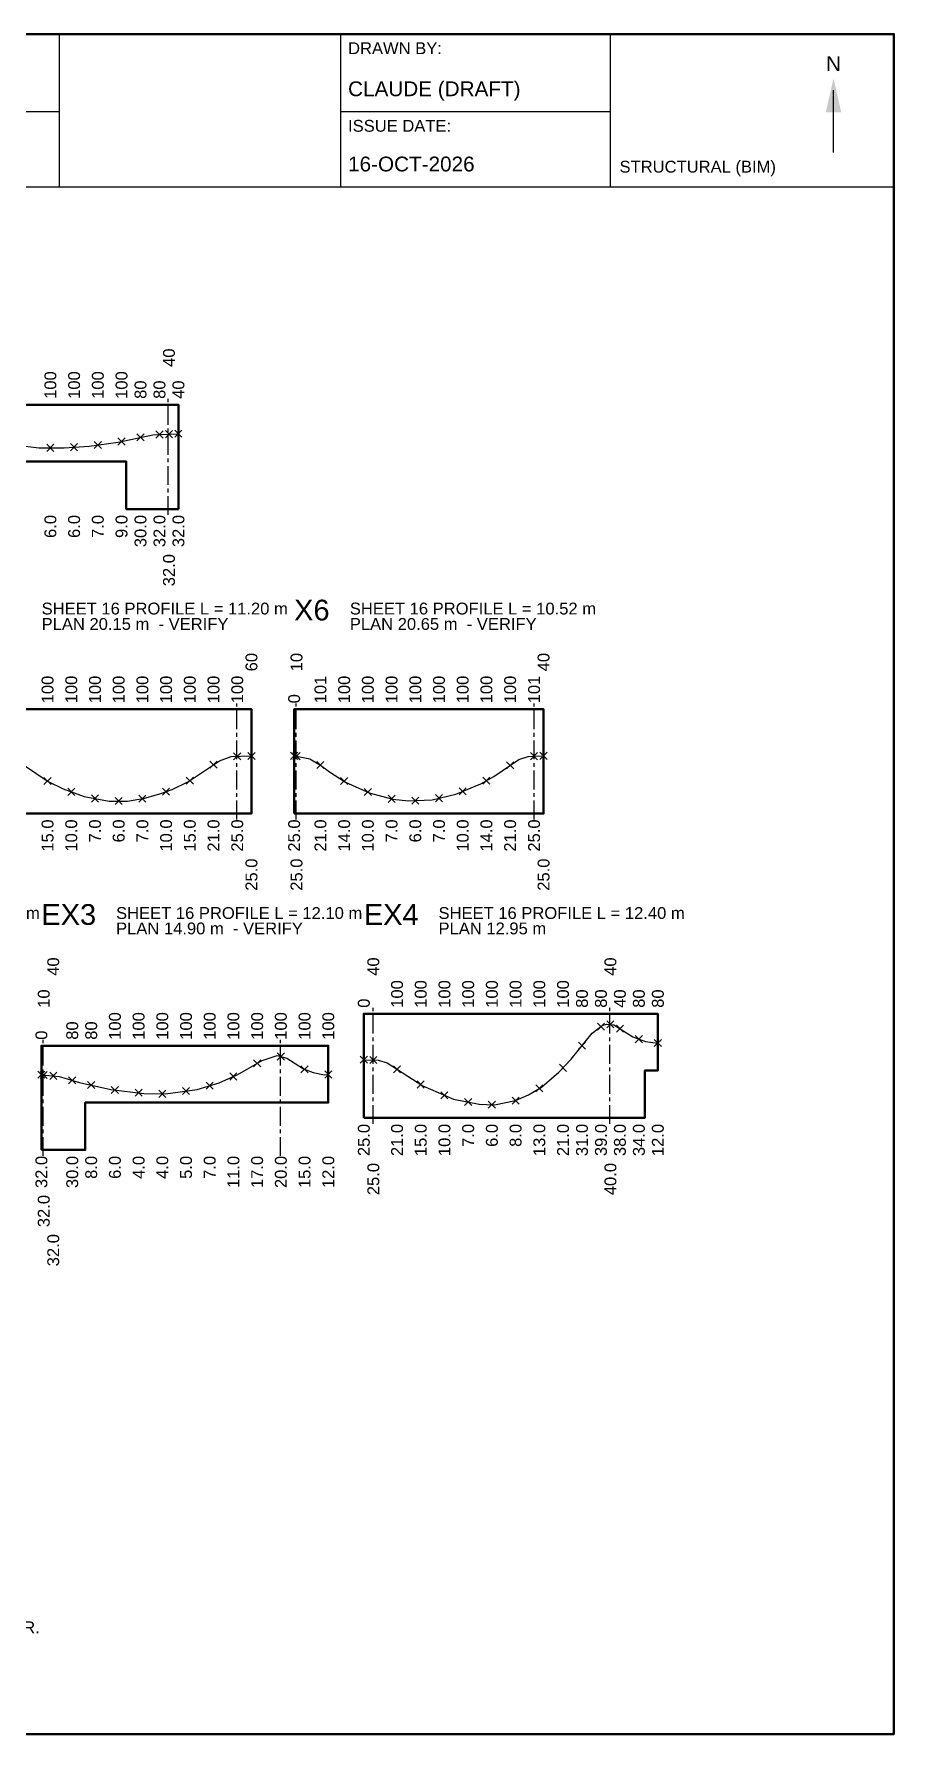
# Model space of a CAD drawing. Header units: millimetres. Extents: x 7 to 413, y 5 to 292.
# Drawn here: x 267.9 to 413, y 5 to 292 of the extents above; entities that cross this region are included whole.
import ezdxf
from ezdxf.enums import TextEntityAlignment as Align

# ---------------------------------------------------------------- set-up
doc = ezdxf.new("R2010")
doc.units = ezdxf.units.MM
doc.linetypes.add('CENTER', pattern=[5.08, 3.175, -0.635, 0.635, -0.635])
for name, color, linetype, lineweight in [('S-ANNO-TEXT', 7, 'CONTINUOUS', 18), ('S-CONC-OUTLINE', 7, 'CONTINUOUS', 50), ('S-DETAIL-THIN', 8, 'CONTINUOUS', 18), ('S-GRID', 1, 'CENTER', 25), ('S-PT-TENDON', 3, 'CONTINUOUS', 25), ('S-TBLK-BORDER', 7, 'CONTINUOUS', 50), ('S-TBLK-LINE', 7, 'CONTINUOUS', 25), ('S-TBLK-TEXT', 7, 'CONTINUOUS', 18)]:
    doc.layers.add(name, color=color, linetype=linetype, lineweight=lineweight)
doc.styles.add('TEXT_2.0', font='arial.ttf')
doc.styles.add('TEXT_2.5', font='arial.ttf')
doc.styles.add('TEXT_3.5', font='arial.ttf')

# ---------------------------------------------------------------- blocks, each defined once
blk = doc.blocks.new('STR_TITLEBLOCK_A3')
at = {"layer": 'S-TBLK-BORDER'}
blk.add_lwpolyline([(7, 5), (413, 5), (413, 292), (7, 292)], close=True, dxfattribs=at)
at = {"layer": 'S-TBLK-LINE'}
for p, q in [((272.2, 266.2), (272.2, 292)), ((319.7, 266.2), (319.7, 292)), ((365.2, 266.2), (365.2, 292)), ((402.8, 272), (402.8, 282.5)), ((7, 278.9), (272.2, 278.9)), ((319.7, 278.9), (365.2, 278.9)), ((7, 266.2), (413, 266.2))]:
    blk.add_line(p, q, dxfattribs=at)
blk.add_solid([(401.5, 278.8), (404.1, 278.8), (402.8, 284.5)], dxfattribs=at)
at = {"layer": 'S-TBLK-TEXT', "color": 8, "style": 'TEXT_2.0'}
for s, p in [('DRAWN BY:', (320.9, 288.6)), ('ISSUE DATE:', (320.9, 275.5))]:
    blk.add_text(s, height=2, dxfattribs=at).set_placement(p)
at = {"layer": 'S-TBLK-TEXT', "style": 'TEXT_2.5'}
blk.add_text('N', height=2.5, dxfattribs=at).set_placement((402.8, 287), align=Align.MIDDLE_CENTER)
at = {"layer": 'S-TBLK-TEXT', "style": 'TEXT_2.0'}
blk.add_text('STRUCTURAL (BIM)', height=2, dxfattribs=at).set_placement((366.7, 268.6))
at = {"layer": 'S-TBLK-TEXT', "style": 'TEXT_2.5'}
for tag, p in [('PROJ_REFERENCE', (8.2, 281.5)), ('DRAWING_NAME', (57.7, 281.5)), ('REVISION', (239.7, 281.5)), ('DRAWN_BY', (320.9, 281.5)), ('DRAWING_NUMBER', (8.2, 268.8)), ('DRAWING_STAGE', (57.7, 268.8)), ('CLIENT', (95.2, 268.8)), ('SCALE', (239.7, 268.8)), ('ISSUE_DATE', (320.9, 268.8))]:
    blk.add_attdef(tag, p, '', height=2.5, dxfattribs=at)

msp = doc.modelspace()

# ---------------------------------------------------------------- linework, layer by layer
at = {"layer": 'S-CONC-OUTLINE'}
for points in [[(101.08, 211.8), (109.68, 211.8), (109.68, 219.8), (135.48, 219.8), (135.48, 211.8), (148.48, 211.8), (148.48, 219.8), (172.68, 219.8), (172.68, 211.8), (184.48, 211.8), (184.48, 219.8), (208.68, 219.8), (208.68, 211.8), (220.48, 211.8), (220.48, 219.8), (244.68, 219.8), (244.68, 211.8), (257.68, 211.8), (257.68, 219.8), (283.48, 219.8), (283.48, 211.8), (292.28, 211.8), (292.28, 229.4), (101.08, 229.4)], [(259.8, 160.4), (304.6, 160.4), (304.6, 178), (259.8, 178)], [(311.8, 160.4), (353.88, 160.4), (353.88, 178), (311.8, 178)], [(323.56, 109), (370.96, 109), (370.96, 117), (373.16, 117), (373.16, 126.6), (323.56, 126.6)], [(269.16, 103.6), (276.56, 103.6), (276.56, 111.6), (317.56, 111.6), (317.56, 121.2), (269.16, 121.2)]]:
    msp.add_lwpolyline(points, close=True, dxfattribs=at)
at = {"layer": 'S-DETAIL-THIN'}
for p, q in [((285.28, 223.29), (286.48, 224.49)), ((285.28, 224.49), (286.48, 223.29)), ((288.48, 223.78), (289.68, 224.98)), ((288.48, 224.98), (289.68, 223.78)), ((290.08, 223.85), (291.28, 225.05)), ((290.08, 225.05), (291.28, 223.85)), ((291.68, 223.91), (292.88, 225.11)), ((291.68, 225.11), (292.88, 223.91)), ((270.08, 221.53), (271.28, 222.73)), ((270.08, 222.73), (271.28, 221.53)), ((274.08, 221.65), (275.28, 222.85)), ((274.08, 222.85), (275.28, 221.65)), ((278.08, 222.02), (279.28, 223.22)), ((278.08, 223.22), (279.28, 222.02)), ((282.08, 222.61), (283.28, 223.81)), ((282.08, 223.81), (283.28, 222.61)), ((301.6, 169.46), (302.8, 170.66)), ((301.6, 170.66), (302.8, 169.46)), ((304, 169.52), (305.2, 170.72)), ((304, 170.72), (305.2, 169.52)), ((311.2, 169.54), (312.4, 170.74)), ((311.2, 170.74), (312.4, 169.54)), ((311.6, 169.49), (312.8, 170.69)), ((311.6, 170.69), (312.8, 169.49)), ((351.68, 169.49), (352.88, 170.69)), ((351.68, 170.69), (352.88, 169.49)), ((353.28, 169.54), (354.48, 170.74)), ((353.28, 170.74), (354.48, 169.54)), ((269.6, 165.28), (270.8, 166.48)), ((269.6, 166.48), (270.8, 165.28)), ((293.6, 165.34), (294.8, 166.54)), ((293.6, 166.54), (294.8, 165.34)), ((297.6, 168.03), (298.8, 169.23)), ((297.6, 169.23), (298.8, 168.03)), ((315.64, 167.99), (316.84, 169.19)), ((315.64, 169.19), (316.84, 167.99)), ((319.64, 165.27), (320.84, 166.47)), ((319.64, 166.47), (320.84, 165.27)), ((343.64, 165.36), (344.84, 166.56)), ((343.64, 166.56), (344.84, 165.36)), ((347.64, 167.93), (348.84, 169.13)), ((347.64, 169.13), (348.84, 167.93)), ((273.6, 163.46), (274.8, 164.66)), ((273.6, 164.66), (274.8, 163.46)), ((289.6, 163.48), (290.8, 164.68)), ((289.6, 164.68), (290.8, 163.48)), ((323.64, 163.42), (324.84, 164.62)), ((323.64, 164.62), (324.84, 163.42)), ((339.64, 163.55), (340.84, 164.75)), ((339.64, 164.75), (340.84, 163.55)), ((277.6, 162.34), (278.8, 163.54)), ((277.6, 163.54), (278.8, 162.34)), ((281.6, 161.9), (282.8, 163.1)), ((281.6, 163.1), (282.8, 161.9)), ((285.6, 162.32), (286.8, 163.52)), ((285.6, 163.52), (286.8, 162.32)), ((327.64, 162.27), (328.84, 163.47)), ((327.64, 163.47), (328.84, 162.27)), ((331.64, 161.98), (332.84, 163.18)), ((331.64, 163.18), (332.84, 161.98)), ((335.64, 162.39), (336.84, 163.59)), ((335.64, 163.59), (336.84, 162.39)), ((362.96, 123.83), (364.16, 125.03)), ((362.96, 125.03), (364.16, 123.83)), ((364.56, 124.19), (365.76, 125.39)), ((364.56, 125.39), (365.76, 124.19)), ((366.16, 123.48), (367.36, 124.68)), ((366.16, 124.68), (367.36, 123.48)), ((359.76, 120.59), (360.96, 121.79)), ((359.76, 121.79), (360.96, 120.59)), ((369.36, 121.71), (370.56, 122.91)), ((369.36, 122.91), (370.56, 121.71)), ((372.56, 121.05), (373.76, 122.25)), ((372.56, 122.25), (373.76, 121.05)), ((304.96, 117.62), (306.16, 118.82)), ((304.96, 118.82), (306.16, 117.62)), ((308.96, 118.77), (310.16, 119.97)), ((308.96, 119.97), (310.16, 118.77)), ((312.96, 116.63), (314.16, 117.83)), ((312.96, 117.83), (314.16, 116.63)), ((322.96, 118.24), (324.16, 119.44)), ((322.96, 119.44), (324.16, 118.24)), ((324.56, 118.18), (325.76, 119.38)), ((324.56, 119.38), (325.76, 118.18)), ((328.56, 116.63), (329.76, 117.83)), ((328.56, 117.83), (329.76, 116.63)), ((356.56, 116.87), (357.76, 118.07)), ((356.56, 118.07), (357.76, 116.87)), ((268.56, 115.7), (269.76, 116.9)), ((268.56, 116.9), (269.76, 115.7)), ((268.96, 115.67), (270.16, 116.87)), ((268.96, 116.87), (270.16, 115.67)), ((270.56, 115.51), (271.76, 116.71)), ((270.56, 116.71), (271.76, 115.51)), ((273.76, 114.77), (274.96, 115.97)), ((273.76, 115.97), (274.96, 114.77)), ((276.96, 113.96), (278.16, 115.16)), ((276.96, 115.16), (278.16, 113.96)), ((296.96, 113.85), (298.16, 115.05)), ((296.96, 115.05), (298.16, 113.85)), ((300.96, 115.4), (302.16, 116.6)), ((300.96, 116.6), (302.16, 115.4)), ((316.96, 115.74), (318.16, 116.94)), ((316.96, 116.94), (318.16, 115.74)), ((332.56, 114.05), (333.76, 115.25)), ((332.56, 115.25), (333.76, 114.05)), ((280.96, 113.13), (282.16, 114.33)), ((280.96, 114.33), (282.16, 113.13)), ((284.96, 112.66), (286.16, 113.86)), ((284.96, 113.86), (286.16, 112.66)), ((288.96, 112.47), (290.16, 113.67)), ((288.96, 113.67), (290.16, 112.47)), ((292.96, 112.95), (294.16, 114.15)), ((292.96, 114.15), (294.16, 112.95)), ((336.56, 112.23), (337.76, 113.43)), ((336.56, 113.43), (337.76, 112.23)), ((340.56, 111.08), (341.76, 112.28)), ((340.56, 112.28), (341.76, 111.08)), ((348.56, 111.33), (349.76, 112.53)), ((348.56, 112.53), (349.76, 111.33)), ((352.56, 113.4), (353.76, 114.6)), ((352.56, 114.6), (353.76, 113.4)), ((344.56, 110.64), (345.76, 111.84)), ((344.56, 111.84), (345.76, 110.64))]:
    msp.add_line(p, q, dxfattribs=at)
at = {"layer": 'S-GRID'}
for p, q in [((290.56, 210.8), (290.56, 230.4)), ((302.12, 159.4), (302.12, 179)), ((312.16, 159.4), (312.16, 179)), ((352.28, 159.4), (352.28, 179)), ((325.12, 108), (325.12, 127.6)), ((365.08, 108), (365.08, 127.6)), ((269.48, 102.6), (269.48, 122.2)), ((309.48, 102.6), (309.48, 122.2))]:
    msp.add_line(p, q, dxfattribs=at)
at = {"layer": 'S-PT-TENDON'}
for points in [[(265.1, 222.61), (268.75, 222.13), (272.98, 222.13), (277.2, 222.42), (282.11, 223.09), (287.94, 224.32), (292.05, 224.51)], [(259.94, 170.12), (262.34, 170.12), (264.17, 169.7), (265.65, 168.93), (270.33, 165.79), (272.84, 164.55), (276.38, 163.27), (280.61, 162.5), (283.69, 162.5), (286.55, 162.98), (289.17, 163.7), (291.23, 164.46), (293.97, 165.79), (299.22, 169.31), (301.16, 170.03), (304.36, 170.12)], [(311.93, 170.14), (314.44, 169.62), (316.27, 168.57), (317.75, 167.43), (320.49, 165.71), (324.48, 163.9), (328.48, 162.81), (331.1, 162.52), (335.1, 162.71), (339.09, 163.67), (343.31, 165.43), (345.48, 166.67), (349.7, 169.52), (351.3, 170.05), (353.58, 170.14)], [(323.71, 118.84), (326, 118.74), (327.48, 118.31), (333.53, 114.41), (338.67, 112.17), (343.01, 111.31), (345.63, 111.22), (349.17, 111.93), (351.34, 112.89), (353.51, 114.22), (356.48, 116.74), (358.54, 118.93), (362.08, 123.31), (363.79, 124.6), (364.48, 124.84), (365.73, 124.74), (368.93, 122.7), (371.1, 121.89), (373.15, 121.65)], [(269.32, 116.3), (272.17, 116.01), (275.6, 115.01), (280.85, 113.82), (286.45, 113.15), (290.1, 113.06), (295.47, 113.82), (299.13, 114.91), (302.32, 116.34), (306.43, 118.72), (308.95, 119.53), (310.55, 119.1), (313.4, 117.3), (315, 116.68), (316.94, 116.3), (317.56, 116.34)]]:
    msp.add_lwpolyline(points, dxfattribs=at)

# ---------------------------------------------------------------- block references
at = {"layer": 'S-TBLK-LINE'}
ref = msp.add_blockref('STR_TITLEBLOCK_A3', (0, 0), dxfattribs=at)
ref.add_attrib('DRAWN_BY', 'CLAUDE (DRAFT)', (320.9, 281.5), dxfattribs={"layer": 'S-TBLK-TEXT', "height": 2.5, "style": 'TEXT_2.5'})
ref.add_attrib('ISSUE_DATE', '16-OCT-2026', (320.9, 268.8), dxfattribs={"layer": 'S-TBLK-TEXT', "height": 2.5, "style": 'TEXT_2.5'})

# ---------------------------------------------------------------- texts
at = {"layer": 'S-ANNO-TEXT', "style": 'TEXT_2.0'}
for s, p in [('40', (291.68, 235.8)), ('100', (271.68, 230.4)), ('100', (275.68, 230.4)), ('100', (279.68, 230.4)), ('100', (283.68, 230.4)), ('80', (286.88, 230.4)), ('80', (290.08, 230.4)), ('40', (293.28, 230.4)), ('60', (305.6, 184.4)), ('10', (313.2, 184.4)), ('40', (354.88, 184.4)), ('100', (271.2, 179)), ('100', (275.2, 179)), ('100', (279.2, 179)), ('100', (283.2, 179)), ('100', (287.2, 179)), ('100', (291.2, 179)), ('100', (295.2, 179)), ('100', (299.2, 179)), ('100', (303.2, 179)), ('101', (317.24, 179)), ('100', (321.24, 179)), ('100', (325.24, 179)), ('100', (329.24, 179)), ('100', (333.24, 179)), ('100', (337.24, 179)), ('100', (341.24, 179)), ('100', (345.24, 179)), ('100', (349.24, 179)), ('101', (353.28, 179)), ('0', (312.8, 179)), ('40', (272.16, 133)), ('40', (326.16, 133)), ('40', (366.16, 133)), ('100', (330.16, 127.6)), ('100', (334.16, 127.6)), ('100', (338.16, 127.6)), ('100', (342.16, 127.6)), ('100', (346.16, 127.6)), ('100', (350.16, 127.6)), ('100', (354.16, 127.6)), ('100', (358.16, 127.6)), ('10', (270.56, 127.6)), ('80', (361.36, 127.6)), ('80', (364.56, 127.6)), ('40', (367.76, 127.6)), ('80', (370.96, 127.6)), ('80', (374.16, 127.6)), ('100', (282.56, 122.2)), ('100', (286.56, 122.2)), ('100', (290.56, 122.2)), ('100', (294.56, 122.2)), ('100', (298.56, 122.2)), ('100', (302.56, 122.2)), ('100', (306.56, 122.2)), ('100', (310.56, 122.2)), ('100', (314.56, 122.2)), ('100', (318.56, 122.2)), ('0', (324.56, 127.6)), ('0', (270.16, 122.2)), ('80', (275.36, 122.2)), ('80', (278.56, 122.2))]:
    msp.add_text(s, height=2, rotation=90, dxfattribs=at).set_placement(p)
for s, p in [('6.0', (271.68, 210.8)), ('6.0', (275.68, 210.8)), ('7.0', (279.68, 210.8)), ('9.0', (283.68, 210.8)), ('30.0', (286.88, 210.8)), ('32.0', (290.08, 210.8)), ('32.0', (293.28, 210.8)), ('32.0', (291.68, 204.2)), ('15.0', (271.2, 159.4)), ('10.0', (275.2, 159.4)), ('7.0', (279.2, 159.4)), ('6.0', (283.2, 159.4)), ('7.0', (287.2, 159.4)), ('10.0', (291.2, 159.4)), ('15.0', (295.2, 159.4)), ('21.0', (299.2, 159.4)), ('25.0', (303.2, 159.4)), ('25.0', (312.8, 159.4)), ('21.0', (317.24, 159.4)), ('14.0', (321.24, 159.4)), ('10.0', (325.24, 159.4)), ('7.0', (329.24, 159.4)), ('6.0', (333.24, 159.4)), ('7.0', (337.24, 159.4)), ('10.0', (341.24, 159.4)), ('14.0', (345.24, 159.4)), ('21.0', (349.24, 159.4)), ('25.0', (353.28, 159.4)), ('25.0', (305.6, 152.8)), ('25.0', (313.2, 152.8)), ('25.0', (354.88, 152.8)), ('25.0', (324.56, 108)), ('21.0', (330.16, 108)), ('15.0', (334.16, 108)), ('10.0', (338.16, 108)), ('7.0', (342.16, 108)), ('6.0', (346.16, 108)), ('8.0', (350.16, 108)), ('13.0', (354.16, 108)), ('21.0', (358.16, 108)), ('31.0', (361.36, 108)), ('39.0', (364.56, 108)), ('38.0', (367.76, 108)), ('34.0', (370.96, 108)), ('12.0', (374.16, 108)), ('32.0', (270.16, 102.6)), ('30.0', (275.36, 102.6)), ('8.0', (278.56, 102.6)), ('6.0', (282.56, 102.6)), ('4.0', (286.56, 102.6)), ('4.0', (290.56, 102.6)), ('5.0', (294.56, 102.6)), ('7.0', (298.56, 102.6)), ('11.0', (302.56, 102.6)), ('17.0', (306.56, 102.6)), ('20.0', (310.56, 102.6)), ('15.0', (314.56, 102.6)), ('12.0', (318.56, 102.6)), ('25.0', (326.16, 101.4)), ('40.0', (366.16, 101.4)), ('32.0', (270.56, 96)), ('32.0', (272.16, 89.4))]:
    msp.add_text(s, height=2, rotation=90, dxfattribs=at).set_placement(p, align=Align.RIGHT)
at = {"layer": 'S-ANNO-TEXT'}
for s, height, style, p in [('SHEET 16 PROFILE L = 11.20 m', 2, 'TEXT_2.0', (269.2, 194)), ('X6', 3.5, 'TEXT_3.5', (311.8, 193)), ('SHEET 16 PROFILE L = 10.52 m', 2, 'TEXT_2.0', (321.2, 194)), ('PLAN 20.15 m  - VERIFY', 2, 'TEXT_2.0', (269.2, 191.4)), ('PLAN 20.65 m  - VERIFY', 2, 'TEXT_2.0', (321.2, 191.4)), ('SHEET 16 PROFILE L = 12.10 m', 2, 'TEXT_2.0', (227.36, 142.6)), ('EX3', 3.5, 'TEXT_3.5', (269.16, 141.6)), ('SHEET 16 PROFILE L = 12.10 m', 2, 'TEXT_2.0', (281.76, 142.6)), ('EX4', 3.5, 'TEXT_3.5', (323.56, 141.6)), ('SHEET 16 PROFILE L = 12.40 m', 2, 'TEXT_2.0', (336.16, 142.6)), ('PLAN 14.90 m  - VERIFY', 2, 'TEXT_2.0', (281.76, 140)), ('PLAN 12.95 m', 2, 'TEXT_2.0', (336.16, 140)), ("5. 'VERIFY' = PROFILE LENGTH (SUM OF STATION SPACINGS) IS NOT PLAN LABEL LENGTH - 0.5 m (SOURCE PLAN LABEL = DRAWN LENGTH + ~0.5 m). TO BE CHECKED WITH THE DESIGNER.", 2, 'TEXT_2.0', (12, 22))]:
    msp.add_text(s, height=height, dxfattribs=dict(at, style=style)).set_placement(p)

doc.saveas('drawing.dxf')
